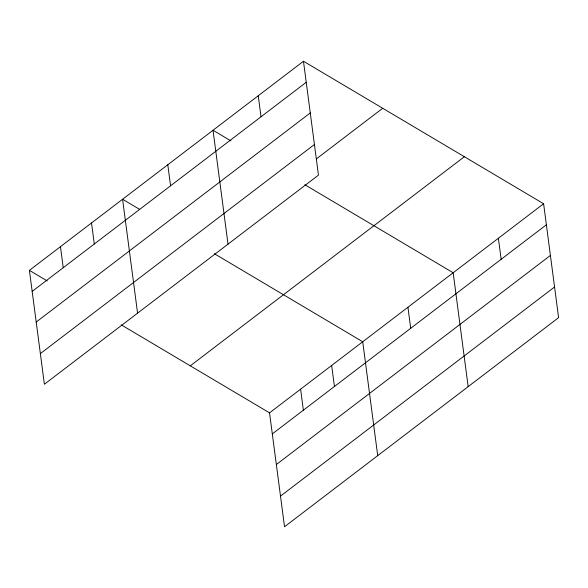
<?xml version="1.0" encoding="UTF-8"?>
<svg xmlns="http://www.w3.org/2000/svg" width="588" height="588" viewBox="0 0 588 588"><rect width="100%" height="100%" fill="white"/><g stroke="black" fill="none" stroke-linecap="round" stroke-linejoin="round"><path stroke-width="0.88" d="M303.467 61.248L318.461 175.143L44.394 384.251L29.4 270.362L303.467 61.248L543.606 203.749L558.6 317.638L284.533 526.752L269.539 412.857L121.209 324.833M32.171 291.398L306.238 82.291M36.206 322.04L310.273 112.933M40.359 353.608L314.426 144.501M316.337 158.914L382.715 108.273M190.291 365.832L464.358 156.724M269.539 412.857L543.606 203.749M272.31 433.893L546.377 224.785M276.345 464.535L550.412 255.427M280.498 496.11L554.565 286.995M230.893 140.863L213.025 130.257L228.019 244.152M304.834 184.735L453.164 272.751L468.158 386.647M139.672 209.401L122.583 199.266L137.577 313.154M214.392 253.737L362.722 341.76L377.716 455.656M29.4 270.362L47.268 280.961M498.381 238.25L501.152 259.286M407.94 307.252L410.711 328.295M331.661 365.457L334.432 386.492M300.6 389.153L303.371 410.196M258.25 95.756L261.013 116.791M167.8 164.758L170.571 185.801M91.522 222.962L94.293 243.998M60.461 246.659L63.232 267.702"/></g></svg>
